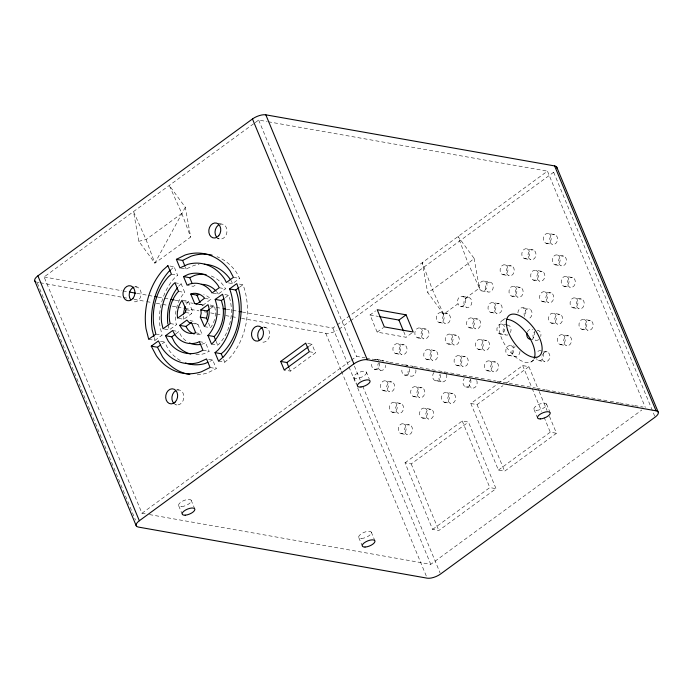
<?xml version="1.0" encoding="UTF-8"?>
<svg xmlns="http://www.w3.org/2000/svg" width="693" height="693" viewBox="0 0 693 693"><rect width="100%" height="100%" fill="white"/><g stroke="black" fill="none" stroke-linecap="round" stroke-linejoin="round"><path stroke-width="0.52" stroke-dasharray="3.46 2.6" d="M178.603 318.373L183.784 319.291L191.649 313.531L192.359 310.828L188.392 301.256L182.181 300.156M185.317 207.294L154.868 263.141L138.825 241.285L133.506 211.59L146.05 239.57L154.868 263.141L190.662 237.075L185.317 207.294L169.274 185.438L181.809 213.427L190.662 237.075M188.392 301.256L188.245 301.412A20.236 15.826 -80 0 0 186.114 304.877M204.279 326.672L210.637 327.616A20.236 15.826 -80 0 0 214.839 318.226M174.974 282.761L181.185 283.853L184.762 292.498L183.862 293.321A30.353 23.735 -80 0 0 175.875 322.531L176.446 324.653L169.265 329.903L163.054 328.803M170.331 270.166L174.108 266.77L177.642 275.294L174.827 277.676A50.598 39.562 -80 0 0 159.884 325.745L162.032 335.195L154.426 340.757M218.564 361.157L224.766 362.257L230.067 357.501A60.715 47.479 -80 0 0 242.983 284.719L237.812 283.809M181.185 283.853L179.513 285.299A40.48 31.653 -80 0 0 178.24 286.772M211.486 344.075L217.697 345.166L219.36 343.728A40.48 31.653 -80 0 0 228.733 295.357L224.515 294.464M465.107 298.536L479.409 288.08L468.182 263.479L458.056 236.521L474.099 258.376L468.182 263.479L432.423 289.631L427.607 292.368L443.65 314.224L458.012 303.725L457.701 302.789A5.059 4.115 -86.8 0 1 459.624 297.037A5.059 4.115 -86.8 0 1 464.613 297.73L465.246 298.77A5.059 3.959 -80 0 1 463.452 305.682A5.059 3.959 -80 0 1 458.09 304.002L458.012 303.725M145.183 513.825L141.987 513.262L44.101 276.957L254.34 123.241M255.206 122.6L258.68 120.062L267.203 121.57M181.809 213.427L146.05 239.57L138.825 241.285M196.777 304.149L202.988 305.249L210.837 299.246A20.236 15.826 -80 0 0 203.707 294.742M213.063 293.174L218.243 294.092L225.433 288.834L224.428 286.85A40.48 31.653 -80 0 0 209.156 275.277M228.421 282.891L232.562 283.619L239.648 278.439L236.313 272.15A60.715 47.479 -80 0 0 217.03 256.696M162.249 343.763L164.639 342.013L167.975 348.752A50.598 39.562 -80 0 0 181.644 361.287M175.675 333.939L178.829 331.635L181.219 336.001A30.353 23.735 -80 0 0 187.647 341.952M210.248 308.662L214.215 305.76L214.908 307.839A20.236 15.826 -80 0 1 215.038 317.195M225.433 297.557L228.655 295.201M239.761 287.075L242.983 284.719M242.307 312.023L332.883 328.04L336.356 325.502M337.222 324.87L547.461 171.145L645.339 407.449M309.329 346.11L311.919 344.222L315.48 352.815L290.445 371.119L284.234 370.019M339.094 329.14L349.567 321.491M350.433 320.85L553.664 172.245A10.118 3.985 -22.5 0 0 555.31 170.859M411.607 333.177L406.046 337.248L377.165 332.138L370.045 314.951L375.615 310.888M377.165 332.138L383.524 327.486M141.987 513.262L350.45 360.828M351.316 360.187L356.557 356.367L365.081 357.874M503.127 319.958L505.518 318.217M549.488 416.372L556.488 433.272L504.634 471.188L498.423 470.088L470.842 403.499L497.635 383.905M498.492 383.272L522.695 365.583L528.906 366.684L538.782 390.531M531.029 361.963L537.387 357.319M470.842 403.499L477.053 404.599L502.979 385.637M506.436 383.108L528.906 366.684M405.024 462.82L462.24 420.98L468.451 422.08L496.032 488.669L438.816 530.509L432.605 529.409L405.024 462.82L411.226 463.92L468.451 422.08M498.423 470.088L550.277 432.172L556.488 433.272M432.605 529.409L489.821 487.577L496.032 488.669M149.445 514.578L430.769 564.345L641.848 409.996M195.062 285.421L193.312 286.322L188.141 285.403M195.859 354.738A40.48 31.653 -80 0 0 204.201 353.647L209.139 351.334L205.561 342.706L203.82 343.607A30.353 23.735 -80 0 1 201.758 344.196M208.593 359.295L212.734 360.022L216.285 368.589L207.519 372.921A60.715 47.479 -80 0 1 195.019 374.87M180.968 268.087L186.14 269.005L193.858 265.488A50.598 39.562 -80 0 1 199.064 264.44M209.84 361.339L212.734 360.022M191.788 323.336L197.999 324.437L201.914 333.896L199.298 334.572A20.236 15.826 -80 0 1 195.166 334.286M200.883 304.591L202.988 305.249M197.999 324.437L195.028 323.336L193.113 321.188L190.003 320.642M268.269 121.76L547.461 171.145M548.622 233.506A5.059 3.959 -80 0 1 549.999 241.866A5.059 3.959 -80 0 1 543.442 239.804A5.059 3.959 -80 0 1 548.622 233.506L554.833 234.606A5.059 3.959 -80 0 1 556.21 242.966A5.059 3.959 -80 0 1 549.653 240.904A5.059 3.959 -80 0 1 554.833 234.606M546.084 243.278L552.295 244.378M527.061 248.839A5.059 3.959 -80 0 1 528.43 257.198A5.059 3.959 -80 0 1 521.872 255.137A5.059 3.959 -80 0 1 527.061 248.839L533.272 249.939A5.059 3.959 -80 0 1 534.641 258.298A5.059 3.959 -80 0 1 528.083 256.237A5.059 3.959 -80 0 1 533.272 249.939M557.527 254.989A5.059 3.959 -80 0 1 558.896 263.349A5.059 3.959 -80 0 1 552.338 261.287A5.059 3.959 -80 0 1 557.527 254.989L563.738 256.089A5.059 3.959 -80 0 1 565.107 264.449A5.059 3.959 -80 0 1 558.549 262.387A5.059 3.959 -80 0 1 563.738 256.089M524.514 258.61L530.725 259.71M554.98 264.761L561.191 265.861M505.336 264.865A5.059 3.959 -80 0 1 506.713 273.224A5.059 3.959 -80 0 1 500.155 271.162A5.059 3.959 -80 0 1 505.336 264.865L511.547 265.965A5.059 3.959 -80 0 1 512.924 274.324A5.059 3.959 -80 0 1 506.366 272.262A5.059 3.959 -80 0 1 511.547 265.965M535.958 270.322A5.059 3.959 -80 0 1 537.326 278.681A5.059 3.959 -80 0 1 530.769 276.62A5.059 3.959 -80 0 1 535.958 270.322L542.169 271.422A5.059 3.959 -80 0 1 543.537 279.781A5.059 3.959 -80 0 1 536.98 277.72A5.059 3.959 -80 0 1 542.169 271.422M566.424 276.472A5.059 3.959 -80 0 1 567.792 284.832A5.059 3.959 -80 0 1 561.235 282.77A5.059 3.959 -80 0 1 566.424 276.472L572.635 277.572A5.059 3.959 -80 0 1 574.003 285.932A5.059 3.959 -80 0 1 567.446 283.87A5.059 3.959 -80 0 1 572.635 277.572M217.732 223.328L222.903 224.246M502.797 274.636L509.009 275.736M533.419 280.093L539.622 281.193M563.885 286.244L570.088 287.344M514.241 286.348A5.059 3.959 -80 0 1 515.609 294.707A5.059 3.959 -80 0 1 509.052 292.645A5.059 3.959 -80 0 1 514.241 286.348L520.452 287.448A5.059 3.959 -80 0 1 521.82 295.807A5.059 3.959 -80 0 1 515.263 293.745A5.059 3.959 -80 0 1 520.452 287.448M484.346 281.141L490.557 282.242A5.059 3.959 -80 0 1 491.935 290.601A5.059 3.959 -80 0 1 485.377 288.539A5.059 3.959 -80 0 1 490.557 282.242M544.854 291.805A5.059 3.959 -80 0 1 546.231 300.164A5.059 3.959 -80 0 1 539.665 298.103A5.059 3.959 -80 0 1 544.854 291.805L551.065 292.905A5.059 3.959 -80 0 1 552.442 301.264A5.059 3.959 -80 0 1 545.876 299.203A5.059 3.959 -80 0 1 551.065 292.905M575.32 297.955A5.059 3.959 -80 0 1 576.697 306.315A5.059 3.959 -80 0 1 570.131 304.253A5.059 3.959 -80 0 1 575.32 297.955L581.531 299.047A5.059 3.959 -80 0 1 582.908 307.415A5.059 3.959 -80 0 1 576.342 305.353A5.059 3.959 -80 0 1 581.531 299.047M217.022 238.539L219.092 238.912M511.694 296.119L517.905 297.219M542.316 301.576L548.527 302.676M481.808 290.913L488.019 292.013M572.782 307.727L578.993 308.827M462.759 296.465L469.152 297.592A5.059 3.959 -80 0 1 470.521 305.951A5.059 3.959 -80 0 1 463.964 303.898A5.059 3.959 -80 0 1 469.152 297.592M523.137 307.831L529.348 308.931M493.251 302.624A5.059 3.959 -80 0 1 494.62 310.984A5.059 3.959 -80 0 1 488.063 308.922A5.059 3.959 -80 0 1 493.251 302.624L499.462 303.725A5.059 3.959 -80 0 1 500.831 312.084A5.059 3.959 -80 0 1 494.274 310.022A5.059 3.959 -80 0 1 499.462 303.725M553.75 313.288A5.059 3.959 -80 0 1 555.128 321.647A5.059 3.959 -80 0 1 548.57 319.586A5.059 3.959 -80 0 1 553.75 313.288L559.961 314.379A5.059 3.959 -80 0 1 561.339 322.739A5.059 3.959 -80 0 1 554.781 320.686A5.059 3.959 -80 0 1 559.961 314.379M584.216 319.438A5.059 3.959 -80 0 1 585.594 327.798A5.059 3.959 -80 0 1 579.036 325.736A5.059 3.959 -80 0 1 584.216 319.438L590.427 320.53A5.059 3.959 -80 0 1 591.805 328.889A5.059 3.959 -80 0 1 585.247 326.836A5.059 3.959 -80 0 1 590.427 320.53M460.395 306.271L466.606 307.371M551.212 323.059L557.423 324.159M490.705 312.396L496.916 313.496M581.678 329.21L587.889 330.31M471.838 317.974A5.059 3.959 -80 0 1 473.215 326.342A5.059 3.959 -80 0 1 466.649 324.281A5.059 3.959 -80 0 1 471.838 317.974L478.049 319.075A5.059 3.959 -80 0 1 479.417 327.434A5.059 3.959 -80 0 1 472.86 325.381A5.059 3.959 -80 0 1 478.049 319.075M441.528 312.673A5.059 3.959 -80 0 1 442.896 321.032A5.059 3.959 -80 0 1 436.339 318.979A5.059 3.959 -80 0 1 441.528 312.673L447.739 313.773A5.059 3.959 -80 0 1 449.107 322.132A5.059 3.959 -80 0 1 442.55 320.071A5.059 3.959 -80 0 1 447.739 313.773M562.647 334.762A5.059 3.959 -80 0 1 564.024 343.122A5.059 3.959 -80 0 1 557.467 341.069A5.059 3.959 -80 0 1 562.647 334.762L568.858 335.862A5.059 3.959 -80 0 1 570.235 344.222A5.059 3.959 -80 0 1 563.678 342.169A5.059 3.959 -80 0 1 568.858 335.862M502.148 324.107A5.059 3.959 -80 0 1 503.516 332.467A5.059 3.959 -80 0 1 496.959 330.405A5.059 3.959 -80 0 1 502.148 324.107L508.359 325.199M169.967 266.043L174.108 266.77M233.437 277.339L239.648 278.439M171.431 274.194L177.642 275.294M469.3 327.754L475.511 328.854M438.981 322.453L445.192 323.544M499.61 333.879L505.812 334.979M529.495 339.085L535.706 340.185M560.109 344.542L566.32 345.642M219.222 287.734L225.433 288.834M370.045 314.951L378.3 316.415M420.088 328.023A5.059 3.959 -80 0 1 421.465 336.382A5.059 3.959 -80 0 1 414.908 334.321A5.059 3.959 -80 0 1 420.088 328.023L426.299 329.123A5.059 3.959 -80 0 1 427.676 337.482A5.059 3.959 -80 0 1 421.119 335.421A5.059 3.959 -80 0 1 426.299 329.123M480.734 339.457A5.059 3.959 -80 0 1 482.111 347.817A5.059 3.959 -80 0 1 475.554 345.764A5.059 3.959 -80 0 1 480.734 339.457L486.945 340.558A5.059 3.959 -80 0 1 488.322 348.917A5.059 3.959 -80 0 1 481.756 346.855A5.059 3.959 -80 0 1 486.945 340.558M450.424 334.156A5.059 3.959 -80 0 1 451.793 342.515A5.059 3.959 -80 0 1 445.235 340.462A5.059 3.959 -80 0 1 450.424 334.156L456.635 335.256A5.059 3.959 -80 0 1 458.004 343.615A5.059 3.959 -80 0 1 451.446 341.554A5.059 3.959 -80 0 1 456.635 335.256M511.044 345.59A5.059 3.959 -80 0 1 512.422 353.95A5.059 3.959 -80 0 1 505.855 351.888A5.059 3.959 -80 0 1 511.044 345.59L514.145 346.136M547.141 351.888L540.93 350.788A5.059 3.959 -80 0 0 536.33 353.265M178.551 291.398L184.762 292.498M204.738 298.328L210.949 299.419M135.005 286.642L137.075 287.006M417.55 337.794L423.761 338.894M447.886 343.927L454.088 345.027M478.196 349.237L484.407 350.329M508.506 355.362L514.717 356.462M538.392 360.568L544.603 361.668M210.074 305.024L214.215 305.76M198.813 304.218L201.984 304.738M44.101 276.957L121.899 290.722M122.964 290.913L128.292 291.848M136.816 293.356L147.47 295.244M148.536 295.435L152.798 296.188M158.125 297.132L163.453 298.068M164.518 298.259L168.78 299.012M175.173 300.147L180.501 301.091M184.762 301.845L193.295 303.352M199.688 304.478L203.95 305.232M210.343 306.367L222.063 308.437M226.325 309.191L231.653 310.135M232.718 310.325L238.046 311.27M398.137 343.754A5.059 3.959 -80 0 1 399.506 352.122A5.059 3.959 -80 0 1 392.948 350.06A5.059 3.959 -80 0 1 398.137 343.754L404.348 344.854A5.059 3.959 -80 0 1 405.717 353.213A5.059 3.959 -80 0 1 399.159 351.16A5.059 3.959 -80 0 1 404.348 344.854M428.993 349.506A5.059 3.959 -80 0 1 430.362 357.865A5.059 3.959 -80 0 1 423.804 355.804A5.059 3.959 -80 0 1 428.993 349.506L435.204 350.606A5.059 3.959 -80 0 1 436.573 358.965A5.059 3.959 -80 0 1 430.015 356.904A5.059 3.959 -80 0 1 435.204 350.606M459.32 355.639A5.059 3.959 -80 0 1 460.698 363.998A5.059 3.959 -80 0 1 454.132 361.937A5.059 3.959 -80 0 1 459.32 355.639L465.531 356.739A5.059 3.959 -80 0 1 466.909 365.098A5.059 3.959 -80 0 1 460.343 363.037A5.059 3.959 -80 0 1 465.531 356.739M489.63 360.94A5.059 3.959 -80 0 1 491.008 369.3A5.059 3.959 -80 0 1 484.45 367.238A5.059 3.959 -80 0 1 489.63 360.94L495.841 362.041A5.059 3.959 -80 0 1 497.219 370.4A5.059 3.959 -80 0 1 490.661 368.338A5.059 3.959 -80 0 1 495.841 362.041M39.085 282.571L36.954 282.19A10.118 3.985 -22.5 0 1 36.201 281.999M40.151 282.753L122.202 297.271M123.267 297.462L128.595 298.397M133.922 299.341L145.643 301.42M146.708 301.602L152.036 302.546M156.297 303.3L161.634 304.244M162.699 304.435L166.961 305.189M172.288 306.133L176.55 306.886M177.616 307.068L184.009 308.203M185.074 308.394L198.926 310.845M204.253 311.781L206.384 312.162M210.646 312.915L221.301 314.804M225.563 315.558L230.89 316.493M231.964 316.684L237.292 317.628M241.554 318.382L325.736 333.272A10.118 3.985 -22.5 0 0 337.032 330.457M186.148 309.728L192.359 310.828M185.438 312.439L191.649 313.531M263.548 326.992L265.618 327.356M395.599 353.534L401.801 354.634M426.446 359.277L432.657 360.377M456.782 365.41L462.993 366.51M487.092 370.712L493.303 371.812M307.779 343.485L311.919 344.222M376.827 359.407L383.038 360.499M366.147 358.056L378.932 360.325M379.998 360.507L388.522 362.015M389.587 362.205L403.439 364.657M404.504 364.847L413.245 366.337A5.059 3.959 -80 0 0 411.183 366.398M414.093 366.545L437.543 370.686M438.608 370.876L462.049 375.026M463.115 375.216L486.555 379.357M487.621 379.547L496.153 381.055M497.219 381.245L535.576 388.028M536.642 388.219L545.166 389.726M546.231 389.916L560.083 392.368M561.148 392.559L569.681 394.066M570.746 394.256L584.597 396.699M585.663 396.89L609.104 401.039M610.169 401.23L618.693 402.737M619.759 402.928L633.61 405.37M634.675 405.561L643.208 407.068M170.235 323.553L176.446 324.653M309.269 351.715L315.48 352.815M195.703 332.796L201.914 333.896M172.618 330.535L178.829 331.635M374.289 369.178L380.5 370.279A5.059 3.959 -80 0 0 385.75 365.272M404.495 375.017L410.706 376.108M433.974 372.401A5.059 3.959 -80 0 0 435.351 380.76L441.554 381.86M465.679 386.893L471.89 387.993M199.35 341.614L205.561 342.706M155.821 334.095L162.032 335.195M385.724 380.881A5.059 3.959 -80 0 1 387.101 389.241A5.059 3.959 -80 0 1 380.544 387.188A5.059 3.959 -80 0 1 385.724 380.881L391.935 381.982A5.059 3.959 -80 0 1 393.312 390.341A5.059 3.959 -80 0 1 386.746 388.288A5.059 3.959 -80 0 1 391.935 381.982M160.499 341.277L164.639 342.013M148.692 339.301L154.903 340.402L154.167 337.482M415.93 386.72A5.059 3.959 -80 0 1 417.307 395.079A5.059 3.959 -80 0 1 410.75 393.018A5.059 3.959 -80 0 1 415.93 386.72L422.141 387.82A5.059 3.959 -80 0 1 423.518 396.179A5.059 3.959 -80 0 1 416.961 394.118A5.059 3.959 -80 0 1 422.141 387.82M446.786 392.463A5.059 3.959 -80 0 1 448.163 400.831A5.059 3.959 -80 0 1 441.597 398.77A5.059 3.959 -80 0 1 446.786 392.463L452.997 393.563A5.059 3.959 -80 0 1 454.374 401.923A5.059 3.959 -80 0 1 447.808 399.87A5.059 3.959 -80 0 1 452.997 393.563M202.928 350.242L209.139 351.334M383.186 390.661L389.397 391.762M413.392 396.491L419.603 397.591M444.248 402.243L450.459 403.343M210.074 367.489L216.285 368.589M394.62 402.364A5.059 3.959 -80 0 1 395.998 410.724A5.059 3.959 -80 0 1 389.44 408.671A5.059 3.959 -80 0 1 394.62 402.364L400.831 403.465A5.059 3.959 -80 0 1 402.209 411.824A5.059 3.959 -80 0 1 395.651 409.762A5.059 3.959 -80 0 1 400.831 403.465M424.826 408.203A5.059 3.959 -80 0 1 426.204 416.562A5.059 3.959 -80 0 1 419.646 414.501A5.059 3.959 -80 0 1 424.826 408.203L431.037 409.303A5.059 3.959 -80 0 1 432.415 417.662A5.059 3.959 -80 0 1 425.857 415.601A5.059 3.959 -80 0 1 431.037 409.303M392.082 412.144L398.293 413.236M422.288 417.974L428.499 419.074M403.517 423.847A5.059 3.959 -80 0 1 404.894 432.207A5.059 3.959 -80 0 1 398.336 430.145A5.059 3.959 -80 0 1 403.517 423.847L409.728 424.948A5.059 3.959 -80 0 1 411.105 433.307A5.059 3.959 -80 0 1 404.547 431.245A5.059 3.959 -80 0 1 409.728 424.948M176.758 389.561L178.829 389.925M400.978 433.619L407.189 434.719M174.861 404.608L176.932 404.972M218.243 294.092L217.654 293.026A30.353 23.735 -80 0 0 216.441 291.51M230.899 280.275L232.562 283.619M443.65 314.224L432.423 289.631L422.288 262.673L427.607 292.368M553.664 172.245L654.694 416.138M546.552 404.036L550.112 412.63M539.197 391.528L547.02 410.412M522.695 365.583L531.748 387.448M532.163 388.444L541.631 411.304M544.1 417.264L550.277 432.172M534 409.407L537.162 417.047M477.053 404.599L504.634 471.188M462.24 420.98L489.821 487.577M403.672 331.523L406.046 337.248M411.226 463.92L438.816 530.509M366.545 372.47A6.826 2.694 -22.5 0 1 357.423 378.395A6.826 2.694 -22.5 0 1 356.548 373.735A6.826 2.694 -22.5 0 1 366.545 372.47L369.317 379.149M258.68 120.062L356.557 356.367M354.418 366.129L360.213 380.119M362.699 386.114L440.124 573.033M353.802 377.261L357.363 385.854M332.883 328.04L348.579 365.93M348.995 366.926L356.011 383.879M357.666 387.863L430.769 564.345M325.736 333.272L341.051 370.261M341.467 371.257L426.758 577.165M371.318 532.172L374.878 540.765M289.258 368.252L290.445 371.119M358.766 537.543L361.928 545.183M185.36 267.1L186.14 269.005M208.506 322.99L210.49 327.772M216.103 341.328L217.697 345.166M223.596 359.416L224.766 362.257M191.155 500.207L194.716 508.801M178.725 505.786L181.887 513.426M37.37 283.186L135.49 520.088M168.078 324.87L169.265 329.903M474.099 258.376L479.409 288.08M183.463 316.043L183.784 319.291M533.454 359.884A25.294 12.214 53.8 0 1 506.808 347.6A25.294 12.214 53.8 0 1 504.712 319.447M537.222 330.266A5.059 3.959 -80 0 1 540.757 336.486M538.756 339.596A5.059 3.959 -80 0 1 533.662 338.453A5.059 3.959 -80 0 1 534.329 331.826M543.225 353.3A5.059 3.959 -80 0 1 549.445 354.166A5.059 3.959 -80 0 1 546.664 361.607A5.059 3.959 -80 0 1 541.883 356.895M542.082 355.587A5.059 3.959 -80 0 1 542.541 354.366M524.497 316.432A5.059 3.959 -80 0 1 526.94 309.13A5.059 3.959 -80 0 1 532.042 312.829A5.059 3.959 -80 0 1 527.832 318.841M519.975 351.455A5.059 3.959 -80 0 1 516.086 356.574A5.059 3.959 -80 0 1 512.014 352.564A5.059 3.959 -80 0 1 515.194 346.743M507.337 325.06A5.059 3.959 -80 0 1 510.412 332.501M507.882 334.918A5.059 3.959 -80 0 1 503.508 332.701A5.059 3.959 -80 0 1 504.443 326.62M476.732 380.492A5.059 3.959 -80 0 1 475.242 387.162A5.059 3.959 -80 0 1 469.949 386.425A5.059 3.959 -80 0 1 470.512 379.634M444.1 372.08A5.059 3.959 -80 0 1 445.036 372.557M446.405 374.359A5.059 3.959 -80 0 1 442.584 381.999A5.059 3.959 -80 0 1 439.501 374.558M415.887 369.811A5.059 3.959 -80 0 1 411.209 376.221A5.059 3.959 -80 0 1 408.645 368.815M382.016 360.36A5.059 3.959 -80 0 1 383.974 360.975M380.5 370.279A5.059 3.959 -80 0 1 378.439 362.976M543.234 353.066A5.059 3.959 -80 0 1 541.891 359.598A5.059 3.959 -80 0 1 536.668 359.32M406.011 365.098A5.059 3.959 -80 0 1 407.969 365.713M409.676 368.711A5.059 3.959 -80 0 1 404.998 375.13A5.059 3.959 -80 0 1 402.434 367.714M374.766 359.459A5.059 3.959 -80 0 1 377.763 359.875M379.469 362.872A5.059 3.959 -80 0 1 374.792 369.291A5.059 3.959 -80 0 1 372.228 361.876M517.879 312.829A5.059 3.959 -80 0 1 523.622 308.021A5.059 3.959 -80 0 1 524.506 316.19M527.434 331.782A5.059 3.959 -80 0 1 532.969 329.781M534.338 331.583A5.059 3.959 -80 0 1 532.545 338.496M440.531 374.463A5.059 3.959 -80 0 1 435.351 380.76M470.521 379.392A5.059 3.959 -80 0 1 469.031 386.062A5.059 3.959 -80 0 1 463.738 385.325A5.059 3.959 -80 0 1 464.301 378.534M264.076 327.148A7.588 5.934 -80 0 1 269.586 335.499A7.588 5.934 -80 0 1 261.807 342.021M219.811 224.341A7.588 5.934 -80 0 1 226.88 232.389A7.588 5.934 -80 0 1 217.689 238.201M135.542 286.798A7.588 5.934 -80 0 1 141.051 295.149A7.588 5.934 -80 0 1 133.264 301.663M177.269 390.038A7.588 5.934 -80 0 1 183.801 398.007A7.588 5.934 -80 0 1 175.433 404.573M479.357 288.115L479.097 286.148A5.059 3.959 -80 0 1 484.676 281.263A5.059 3.959 -80 0 1 485.975 289.172A5.059 3.959 -80 0 1 479.504 288.643L479.357 288.115M181.601 506.583A6.826 2.694 -22.5 0 0 191.329 500.892A6.826 2.694 -22.5 0 0 181.895 501.507A6.826 2.694 -22.5 0 0 181.601 506.583M361.46 538.461A6.826 2.694 -22.5 0 0 371.422 532.882A6.826 2.694 -22.5 0 0 362.24 533.229A6.826 2.694 -22.5 0 0 361.46 538.461M536.694 410.325A6.826 2.694 -22.5 0 0 546.656 404.755A6.826 2.694 -22.5 0 0 537.473 405.093A6.826 2.694 -22.5 0 0 536.694 410.325"/><path stroke-width="1.04" d="M200.312 317.108L201.204 313.184L200.857 309.884L208.004 304.66L208.697 306.739A20.236 15.826 -80 0 1 204.426 326.516L200.312 317.108L206.523 318.2L207.709 321.076M206.523 318.2L207.415 314.284L207.068 310.984L200.857 309.884M207.909 335.429L208.801 334.606A30.353 23.735 -80 0 0 216.796 305.396L215.194 299.402L222.522 294.256A40.48 31.653 -80 0 1 213.149 342.628L211.486 344.075L207.909 335.429L214.12 336.529L215.012 335.698A30.353 23.735 -80 0 0 222.999 306.497L221.405 300.502L215.194 299.402M170.331 270.166L168.815 271.526A60.715 47.479 -80 0 0 152.191 329.703L153.915 336.512M215.029 352.633L217.845 350.26A50.598 39.562 -80 0 0 229.989 289.873L229.522 288.929L236.772 283.619A60.715 47.479 -80 0 1 223.856 356.401L218.564 361.157L215.029 352.633L221.24 353.733L224.056 351.351A50.598 39.562 -80 0 0 236.2 290.973L235.733 290.029L229.522 288.929M35.586 281.73A10.118 3.985 -22.5 0 1 37.898 275.857L252.469 118.962A10.118 3.985 -22.5 0 1 265.826 114.83L554.608 165.922A10.118 3.985 -22.5 0 1 556.903 168.226M151.247 346.162L158.428 340.913L161.764 347.652A50.598 39.562 -80 0 0 198.813 362.439L206.523 358.922L210.074 367.489L201.316 371.829A60.715 47.479 -80 0 1 156.349 355.778L151.247 346.162L157.458 347.254L160.655 344.923M165.532 335.715L172.618 330.535L175.017 334.901A30.353 23.735 -80 0 0 197.609 342.507L199.35 341.614L202.928 350.242L197.99 352.546A40.48 31.653 -80 0 1 168.243 341.077L165.532 335.715L171.743 336.815L174.887 334.511M179.695 325.355L186.902 320.088L188.817 322.236L191.788 323.336L195.703 332.796L193.087 333.472A20.236 15.826 -80 0 1 181.835 328.681L179.695 325.355L185.906 326.455L191.511 322.358M207.068 310.984L209.451 309.243M221.405 300.502L223.822 298.735M235.733 290.029L238.955 287.673M280.674 361.425L305.708 343.122L309.269 351.715L284.234 370.019L280.674 361.425L286.885 362.526L308.463 346.743M379.331 316.597L398.925 320.062L406.081 314.83L413.201 332.016L384.32 326.905L377.2 309.728L406.081 314.83M139.336 520.755L353.906 363.86A10.118 3.985 -22.5 0 1 367.264 359.728L656.046 410.81A10.118 3.985 -22.5 0 1 655.102 417.143L440.531 574.038A10.118 3.985 -22.5 0 1 427.174 578.17L138.392 527.078A10.118 3.985 -22.5 0 1 139.336 520.755L37.898 275.857M176.386 259.347L185.144 255.007A60.715 47.479 -80 0 1 230.102 271.05L233.437 277.339L226.351 282.519L224.688 279.175A50.598 39.562 -80 0 0 187.647 264.388L179.937 267.905L176.386 259.347L182.597 260.438L191.355 256.098A60.715 47.479 -80 0 1 212.093 255.154M183.532 276.594L188.47 274.281A40.48 31.653 -80 0 1 218.217 285.75L219.222 287.734L212.032 292.992L211.443 291.926A30.353 23.735 -80 0 0 188.851 284.321L187.11 285.221L183.532 276.594L189.743 277.694L194.681 275.381A40.48 31.653 -80 0 1 206.107 274.593M207.917 362.222L205.024 363.539A50.598 39.562 -80 0 1 185.464 362.959M190.757 294.04L193.373 293.356A20.236 15.826 -80 0 1 204.626 298.146L196.777 304.149L194.672 303.491L190.757 294.04L196.968 295.131L199.584 294.456M194.672 303.491L196.743 303.855M129.357 292.039L135.75 293.174M154.929 296.561L157.06 296.942M170.911 299.393L174.108 299.956M223.129 308.628L225.26 309.009M239.111 311.46L241.242 311.833M185.906 326.455L188.046 329.781A20.236 15.826 -80 0 0 194.179 334M157.458 347.254L162.56 356.878A60.715 47.479 -80 0 0 189.856 374.463M171.743 336.815L174.454 342.177A40.48 31.653 -80 0 0 190.731 354.019M556.756 167.169L658.194 412.058M554.608 165.922L656.046 410.81M398.925 320.062L403.274 330.561M265.826 114.83L367.264 359.728M252.469 118.962L353.906 363.86M286.885 362.526L288.86 367.299M182.597 260.438L184.962 266.147M189.743 277.694L192.126 283.446M196.968 295.131L200.104 302.694M214.12 336.529L215.705 340.367M221.24 353.733L222.808 357.519M34.806 280.942L136.244 525.831M506.505 319.308A25.294 12.214 53.8 0 1 527.356 334.321A25.294 12.214 53.8 0 1 534.26 358.35M530.517 339.224A5.059 3.959 -80 0 1 526.975 333.004M259.217 340.15A7.588 5.934 -80 0 1 262.517 327.451M216.511 237.032A7.588 5.934 -80 0 1 218.33 225.13M130.682 299.792A7.588 5.934 -80 0 1 133.983 287.093M174.099 403.681A7.588 5.934 -80 0 1 175.745 390.653M204.288 264.25A50.598 39.562 -80 0 1 230.31 279.409M167.845 323.865A40.48 31.653 -80 0 1 177.625 287.552M201.308 284.338A30.353 23.735 -80 0 1 215.8 290.791M200.71 344.404A30.353 23.735 -80 0 1 189.518 342.948M183.567 313.946A20.236 15.826 -80 0 1 185.274 306.765M185.655 311.036L185.438 312.439L177.573 318.191L177.252 314.943A20.236 15.826 -80 0 1 182.034 300.312L186.148 309.728L185.655 311.036M178.551 291.398L177.651 292.229A30.353 23.735 -80 0 0 169.664 321.431L170.235 323.553L163.054 328.803L161.634 322.765A40.48 31.653 -80 0 1 173.311 284.199L174.974 282.761L178.551 291.398M167.897 265.679L162.604 270.426A60.715 47.479 -80 0 0 145.98 328.603L148.692 339.301L155.821 334.095L153.673 324.645A50.598 39.562 -80 0 1 168.616 276.576L171.431 274.194L167.897 265.679M185.161 515.176A6.826 2.694 -22.5 0 0 194.889 509.485A6.826 2.694 -22.5 0 0 185.455 510.1A6.826 2.694 -22.5 0 0 185.161 515.176M360.984 386.989A6.826 2.694 -22.5 0 0 370.105 381.063A6.826 2.694 -22.5 0 0 360.109 382.319A6.826 2.694 -22.5 0 0 360.984 386.989M365.02 547.054A6.826 2.694 -22.5 0 0 374.982 541.476A6.826 2.694 -22.5 0 0 365.8 541.822A6.826 2.694 -22.5 0 0 365.02 547.054M507.545 329.799A25.294 12.214 53.8 0 0 538.184 356.739A25.294 12.214 53.8 0 0 526.966 320.66A25.294 12.214 53.8 0 0 507.545 329.799M540.254 418.918A6.826 2.694 -22.5 0 0 550.207 413.349A6.826 2.694 -22.5 0 0 541.034 413.686A6.826 2.694 -22.5 0 0 540.254 418.918M218.754 235.689A7.588 5.934 -80 0 0 216.692 223.146A7.588 5.934 -80 0 0 208.914 232.597A7.588 5.934 -80 0 0 218.754 235.689M261.469 338.799A7.588 5.934 -80 0 0 259.407 326.264A7.588 5.934 -80 0 0 251.628 335.715A7.588 5.934 -80 0 0 261.469 338.799M175.182 402.061A7.588 5.934 -80 0 0 174.116 389.223A7.588 5.934 -80 0 0 165.714 397.756A7.588 5.934 -80 0 0 175.182 402.061M132.926 298.449A7.588 5.934 -80 0 0 130.864 285.906A7.588 5.934 -80 0 0 123.085 295.357A7.588 5.934 -80 0 0 132.926 298.449"/></g></svg>
